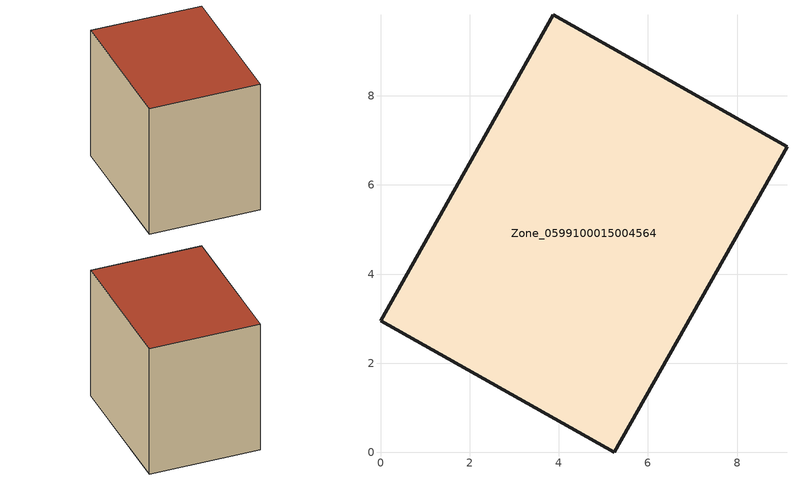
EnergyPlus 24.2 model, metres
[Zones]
Zone_0599100015004564
 floor ground (C_G): 3.88,9.82 9.12,6.86 5.25,0 0,2.96 z0.89
 wall outside (C_F): 9.12,6.86 3.88,9.82 0,2.96 5.25,0 9.12,6.86 z0.89:8.36
 roof outside (C_R): 0,2.96 5.25,0 9.12,6.86 3.88,9.82 z8.36
[BUILDING]
Pand.0599100015004564: North Axis=0; Terrain=City; Loads Convergence Tolerance Value=0.04; Temperature Convergence Tolerance Value=0.4; Solar Distribution=FullExterior; Maximum Number of Warmup Days=25; Minimum Number of Warmup Days=1
[Site:Location]
Rotterdam.The.Hague.AP_ZH_NLD Design_Conditions: Latitude=51.96; Longitude=4.45; Time Zone=1; Elevation=-4.5
[SITE:GROUNDTEMPERATURE:BUILDINGSURFACE]
18, 18, 18, 18, 18, 18, 18, 18, 18, 18, 18, 18
[MATERIAL] Thermal Absorptance=0.9; Solar Absorptance=0.7; Visible Absorptance=0.7
Name | Roughness | Thickness | Conductivity | Density | Specific Heat
G.TI.1946-1964 | MediumSmooth | 0.15 | 1 | 540 | 1210
F.TI.1946-1964 | Rough | 0.3 | 0.857143 | 1920 | 840
R.TI.1946-1964 | MediumRough | 0.2 | 0.277778 | 1500 | 1000
[CONSTRUCTION]
C_G: G.TI.1946-1964
C_F: F.TI.1946-1964
C_R: R.TI.1946-1964
[ZONE]
Zone_0599100015004564: Type=1; Multiplier=1; Ceiling Height=Autocalculate; Volume=Autocalculate; Floor Area=autocalculate; Part of Total Floor Area=Yes
[ZONEINFILTRATION:DESIGNFLOWRATE]
Infil_Zone_0599100015004564: Zone or ZoneList or Space or SpaceList=Zone_0599100015004564; Schedule=AlwaysOn; Design Flow Rate Calculation Method=Flow/Area; Flow Rate per Floor Area=0.003; Constant Term Coefficient=1; Temperature Term Coefficient=0; Velocity Term Coefficient=0; Velocity Squared Term Coefficient=0
[HVACTEMPLATE:ZONE:IDEALLOADSAIRSYSTEM]
Zone_0599100015004564: Maximum Heating Supply Air Temperature=50; Minimum Cooling Supply Air Temperature=13; Maximum Heating Supply Air Humidity Ratio=0.0156; Minimum Cooling Supply Air Humidity Ratio=0.0077; Heating Limit=NoLimit; Cooling Limit=NoLimit; Dehumidification Control Type=ConstantSensibleHeatRatio; Cooling Sensible Heat Ratio=0.7; Dehumidification Setpoint=60; Humidification Control Type=None; Humidification Setpoint=30; Outdoor Air Method=None; Outdoor Air Flow Rate per Person=0.00944; Outdoor Air Flow Rate per Zone Floor Area=0; Outdoor Air Flow Rate per Zone=0; Demand Controlled Ventilation Type=None; Outdoor Air Economizer Type=NoEconomizer; Heat Recovery Type=None; Sensible Heat Recovery Effectiveness=0.7; Latent Heat Recovery Effectiveness=0.65
[ZONECONTROL:THERMOSTAT]
ThermostatControl_Zone_0599100015004564: Zone or ZoneList=Zone_0599100015004564; Control Type Schedule=DualSetpointControlType; Control 1=Thermostat_Zone_0599100015004564; Temperature Difference Between Cutout And Setpoint=0
[THERMOSTATSETPOINT:DUALSETPOINT]
Thermostat_Zone_0599100015004564: Heating Setpoint Temperature Schedule=HeatingSetpoint_Zone_0599100015004564; Cooling Setpoint Temperature Schedule=CoolingSetpoint_Zone_0599100015004564
[SCHEDULE:COMPACT]
HeatingSetpoint_Zone_0599100015004564: Through: 12/31, For: AllDays, Until: 24:00, 21
CoolingSetpoint_Zone_0599100015004564: Through: 12/31, For: AllDays, Until: 24:00, 24
DualSetpointControlType: Through: 12/31, For: AllDays, Until: 24:00, 4
AlwaysOn: Through: 12/31, For: AllDays, Until: 24:00, 1
